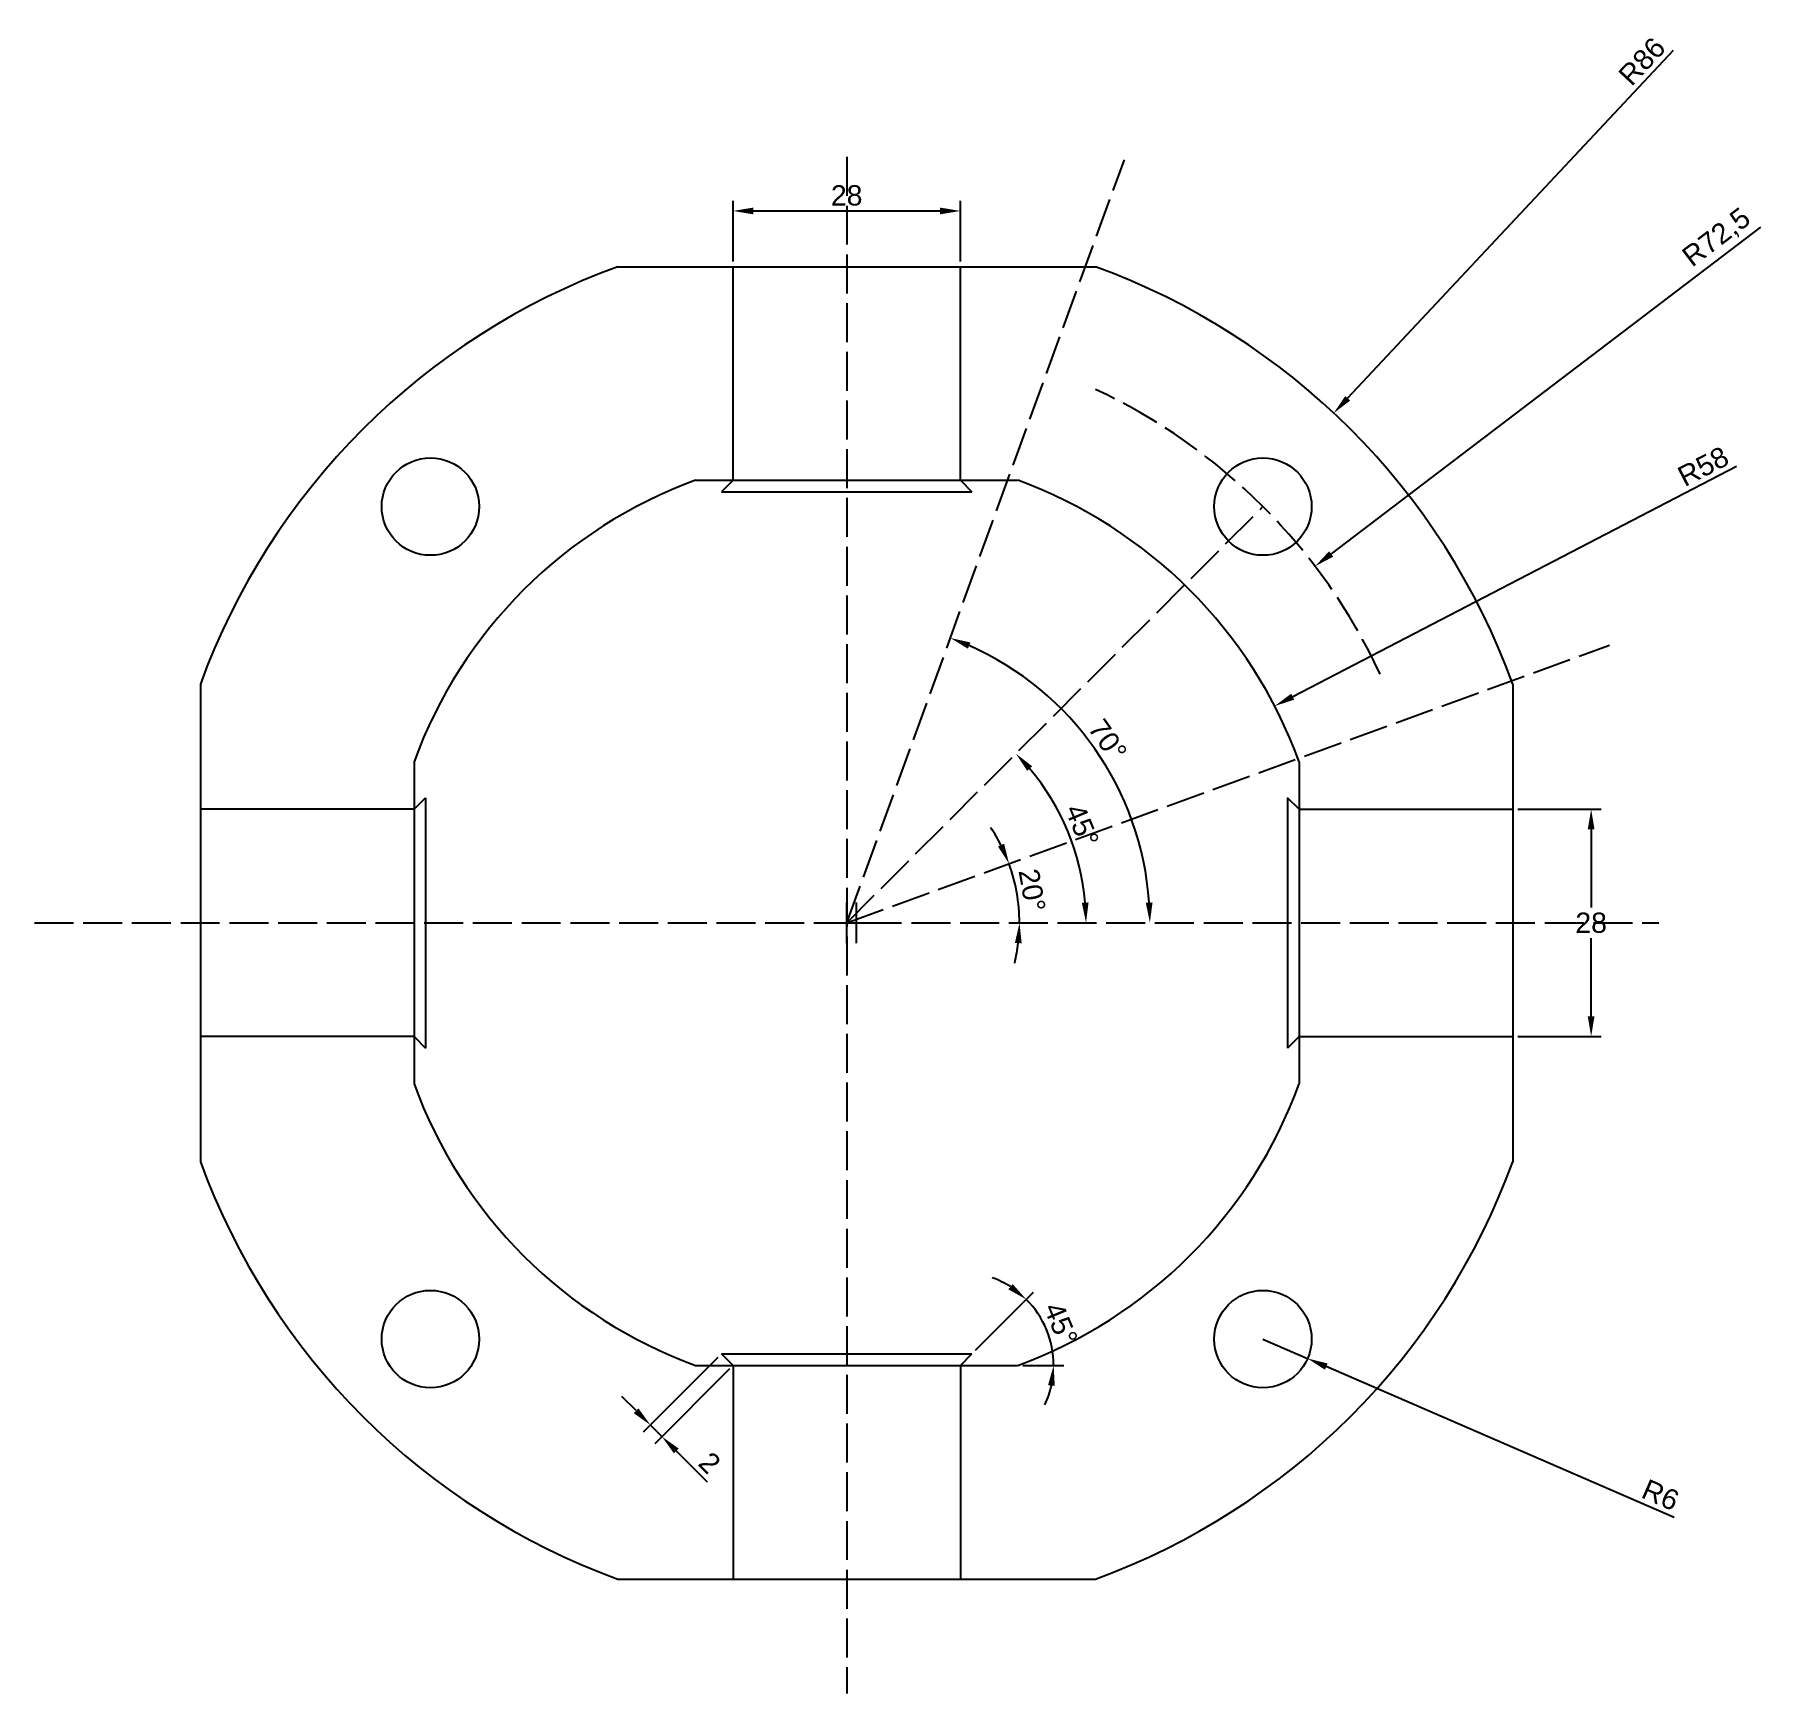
# Model space of a CAD drawing. Header units: millimetres. Extents: x 3143 to 3355, y 1736 to 1940.
import ezdxf

# ---------------------------------------------------------------- set-up
doc = ezdxf.new("R2010")
doc.units = ezdxf.units.MM
doc.header["$LTSCALE"] = 0.4
doc.linetypes.add('ACAD_ISO02W100', pattern=[15, 12, -3])
doc.styles.get("Standard").update_dxf_attribs({"font": 'arial.ttf'})
doc.dimstyles.new('ISO-25', dxfattribs={"dimtxt": 2.5, "dimasz": 2.5, "dimexe": 1.25, "dimexo": 0.625, "dimtad": 1, "dimtxsty": 'Standard', "dimcen": 2.5, "dimadec": 0, "dimazin": 0, "dimtfac": 1, "dimtmove": 0, "dimatfit": 3, "dimfxl": 1, "dimarcsym": 0})

# ---------------------------------------------------------------- blocks, each defined once
blk = doc.blocks.new('*D3')
at = {"color": 0, "lineweight": -2, "transparency": 16777216}
for p, q in [((3228.54, 1912.29), (3228.54, 1919.78)), ((3256.54, 1912.29), (3256.54, 1919.78)), ((3231.04, 1918.53), (3254.04, 1918.53))]:
    blk.add_line(p, q, dxfattribs=at)
at = {"color": 0, "transparency": 16777216}
for points in [[(3231.04, 1918.94), (3231.04, 1918.11), (3228.54, 1918.53)], [(3254.04, 1918.94), (3254.04, 1918.11), (3256.54, 1918.53)]]:
    blk.add_solid(points, dxfattribs=at)
at = {"layer": 'Defpoints', "color": 0, "transparency": 16777216}
for p in [(3256.54, 1918.53), (3228.54, 1911.66), (3256.54, 1911.66)]:
    blk.add_point(p, dxfattribs=at)
at = {"color": 0, "transparency": 16777216, "insert": (3242.54, 1920.43), "char_height": 2.5, "attachment_point": 5}
blk.add_mtext('28', dxfattribs=at)
blk = doc.blocks.new('*D4')
at = {"color": 0, "lineweight": -2, "transparency": 16777216}
for p, q in [((3293.81, 1779.58), (3299.31, 1777.19)), ((3344.44, 1757.59), (3301.6, 1776.2))]:
    blk.add_line(p, q, dxfattribs=at)
at = {"color": 0, "transparency": 16777216}
blk.add_solid([(3301.77, 1776.58), (3301.44, 1775.81), (3299.31, 1777.19)], dxfattribs=at)
at = {"layer": 'Defpoints', "color": 0, "transparency": 16777216}
for p in [(3293.81, 1779.58), (3299.31, 1777.19)]:
    blk.add_point(p, dxfattribs=at)
at = {"color": 0, "transparency": 16777216, "insert": (3342.78, 1760.38), "char_height": 2.5, "attachment_point": 5, "rotation": 336.5204}
blk.add_mtext('R6', dxfattribs=at)
blk = doc.blocks.new('*D5')
at = {"color": 0, "lineweight": -2, "transparency": 16777216}
for p, q in [((3325.2, 1844.85), (3335.48, 1844.85)), ((3334.23, 1842.35), (3334.23, 1832.75)), ((3334.23, 1819.35), (3334.23, 1828.95)), ((3325.2, 1816.85), (3335.48, 1816.85))]:
    blk.add_line(p, q, dxfattribs=at)
at = {"color": 0, "transparency": 16777216}
for points in [[(3333.81, 1842.35), (3334.65, 1842.35), (3334.23, 1844.85)], [(3333.81, 1819.35), (3334.65, 1819.35), (3334.23, 1816.85)]]:
    blk.add_solid(points, dxfattribs=at)
at = {"layer": 'Defpoints', "color": 0, "transparency": 16777216}
for p in [(3324.58, 1844.85), (3324.58, 1816.85), (3334.23, 1816.85)]:
    blk.add_point(p, dxfattribs=at)
at = {"color": 0, "transparency": 16777216, "insert": (3334.23, 1830.85), "char_height": 2.5, "attachment_point": 5}
blk.add_mtext('28', dxfattribs=at)
blk = doc.blocks.new('*D6')
at = {"color": 0, "lineweight": -2, "transparency": 16777216}
for start, end in [(26.7338, 33.4676), (0, 20), (346.5324, 353.2662)]:
    blk.add_arc((3242.54, 1830.85), 21.28, start, end, dxfattribs=at)
at = {"color": 0, "transparency": 16777216}
for points in [[(3261.93, 1840.59), (3261.17, 1840.26), (3262.54, 1838.13)], [(3263.26, 1828.38), (3264.09, 1828.33), (3263.83, 1830.85)]]:
    blk.add_solid(points, dxfattribs=at)
at = {"layer": 'Defpoints', "color": 0, "transparency": 16777216}
for p in [(3336.51, 1865.05), (3263.68, 1833.32), (3142.51, 1830.85), (3242.54, 1830.85), (3342.57, 1830.85)]:
    blk.add_point(p, dxfattribs=at)
at = {"color": 0, "transparency": 16777216, "insert": (3265.37, 1834.87), "char_height": 2.5, "attachment_point": 5, "rotation": 280}
blk.add_mtext('20°', dxfattribs=at)
blk = doc.blocks.new('*D7')
at = {"color": 0, "lineweight": -2, "transparency": 16777216}
blk.add_arc((3242.54, 1830.85), 29.48, 4.8609, 40.1391, dxfattribs=at)
at = {"color": 0, "transparency": 16777216}
for points in [[(3264.77, 1849.57), (3265.38, 1850.13), (3263.38, 1851.69)], [(3272.33, 1833.36), (3271.5, 1833.33), (3272.02, 1830.85)]]:
    blk.add_solid(points, dxfattribs=at)
at = {"layer": 'Defpoints', "color": 0, "transparency": 16777216}
for p in [(3293.81, 1882.11), (3271.01, 1838.48), (3142.51, 1830.85), (3242.54, 1830.85), (3342.57, 1830.85)]:
    blk.add_point(p, dxfattribs=at)
at = {"color": 0, "transparency": 16777216, "insert": (3271.53, 1842.85), "char_height": 2.5, "attachment_point": 5, "rotation": 292.5}
blk.add_mtext('45°', dxfattribs=at)
blk = doc.blocks.new('*D8')
at = {"color": 0, "lineweight": -2, "transparency": 16777216}
blk.add_arc((3242.54, 1830.85), 37.33, 3.8374, 66.1626, dxfattribs=at)
at = {"color": 0, "transparency": 16777216}
for points in [[(3257.47, 1864.61), (3257.79, 1865.38), (3255.31, 1865.93)], [(3280.21, 1833.36), (3279.38, 1833.33), (3279.88, 1830.85)]]:
    blk.add_solid(points, dxfattribs=at)
at = {"layer": 'Defpoints', "color": 0, "transparency": 16777216}
for p in [(3276.74, 1924.82), (3276.82, 1845.64), (3142.51, 1830.85), (3242.54, 1830.85), (3342.57, 1830.85)]:
    blk.add_point(p, dxfattribs=at)
at = {"color": 0, "transparency": 16777216, "insert": (3274.68, 1853.35), "char_height": 2.5, "attachment_point": 5, "rotation": 305}
blk.add_mtext('70°', dxfattribs=at)
blk = doc.blocks.new('*D9')
at = {"color": 0, "lineweight": -2, "transparency": 16777216}
for p, q in [((3344.35, 1938.3), (3304.24, 1895.46)), ((3243.76, 1828.35), (3243.76, 1833.35)), ((3241.26, 1830.85), (3246.26, 1830.85))]:
    blk.add_line(p, q, dxfattribs=at)
at = {"color": 0, "transparency": 16777216}
blk.add_solid([(3303.94, 1895.74), (3304.55, 1895.17), (3302.53, 1893.63)], dxfattribs=at)
at = {"layer": 'Defpoints', "color": 0, "transparency": 16777216}
for p in [(3302.53, 1893.63), (3243.76, 1830.85)]:
    blk.add_point(p, dxfattribs=at)
at = {"color": 0, "transparency": 16777216, "insert": (3340.49, 1936.96), "char_height": 2.5, "attachment_point": 5, "rotation": 46.89}
blk.add_mtext('R86', dxfattribs=at)
blk = doc.blocks.new('*D10')
at = {"color": 0, "lineweight": -2, "transparency": 16777216}
for p, q in [((3355.09, 1916.54), (3302.21, 1876.28)), ((3242.54, 1828.35), (3242.54, 1833.35)), ((3240.04, 1830.85), (3245.04, 1830.85))]:
    blk.add_line(p, q, dxfattribs=at)
at = {"color": 0, "transparency": 16777216}
blk.add_solid([(3301.96, 1876.61), (3302.47, 1875.95), (3300.23, 1874.77)], dxfattribs=at)
at = {"layer": 'Defpoints', "color": 0, "transparency": 16777216}
for p in [(3300.23, 1874.77), (3242.54, 1830.85)]:
    blk.add_point(p, dxfattribs=at)
at = {"color": 0, "transparency": 16777216, "insert": (3349.76, 1915.15), "char_height": 2.5, "attachment_point": 5, "rotation": 37.2847}
blk.add_mtext('R72,5', dxfattribs=at)
blk = doc.blocks.new('*D11')
at = {"color": 0, "lineweight": -2, "transparency": 16777216}
for p, q in [((3352.12, 1887.04), (3297.47, 1858.7)), ((3243.76, 1828.35), (3243.76, 1833.35)), ((3241.26, 1830.85), (3246.26, 1830.85))]:
    blk.add_line(p, q, dxfattribs=at)
at = {"color": 0, "transparency": 16777216}
blk.add_solid([(3297.28, 1859.07), (3297.66, 1858.33), (3295.25, 1857.55)], dxfattribs=at)
at = {"layer": 'Defpoints', "color": 0, "transparency": 16777216}
for p in [(3295.25, 1857.55), (3243.76, 1830.85)]:
    blk.add_point(p, dxfattribs=at)
at = {"color": 0, "transparency": 16777216, "insert": (3348.03, 1887.06), "char_height": 2.5, "attachment_point": 5, "rotation": 27.4101}
blk.add_mtext('R58', dxfattribs=at)
blk = doc.blocks.new('*D14')
at = {"color": 0, "lineweight": -2, "transparency": 16777216}
for p, q in [((3226.69, 1777.32), (3217.48, 1768.11)), ((3228.1, 1775.9), (3218.9, 1766.7)), ((3216.6, 1770.77), (3214.83, 1772.53)), ((3218.37, 1769), (3219.78, 1767.58)), ((3221.55, 1765.82), (3225.37, 1761.99))]:
    blk.add_line(p, q, dxfattribs=at)
at = {"color": 0, "transparency": 16777216}
for points in [[(3216.89, 1771.06), (3216.3, 1770.47), (3218.37, 1769)], [(3221.84, 1766.11), (3221.25, 1765.52), (3219.78, 1767.58)]]:
    blk.add_solid(points, dxfattribs=at)
at = {"layer": 'Defpoints', "color": 0, "transparency": 16777216}
for p in [(3227.13, 1777.76), (3228.54, 1776.35), (3219.78, 1767.58)]:
    blk.add_point(p, dxfattribs=at)
at = {"color": 0, "transparency": 16777216, "insert": (3225.67, 1764.35), "char_height": 2.5, "attachment_point": 5, "rotation": 315}
blk.add_mtext('2', dxfattribs=at)
blk = doc.blocks.new('*D15')
at = {"color": 0, "lineweight": -2, "transparency": 16777216}
for p, q in [((3258.4, 1778.2), (3265.55, 1785.35)), ((3264.22, 1776.35), (3269.28, 1776.35))]:
    blk.add_line(p, q, dxfattribs=at)
for start, end in [(57.4946, 69.9893), (360, 45), (335.0107, 347.5054)]:
    blk.add_arc((3256.54, 1776.35), 11.49, start, end, dxfattribs=at)
at = {"color": 0, "transparency": 16777216}
for points in [[(3262.98, 1786.36), (3262.45, 1785.71), (3264.66, 1784.47)], [(3267.34, 1773.91), (3268.17, 1773.82), (3268.03, 1776.35)]]:
    blk.add_solid(points, dxfattribs=at)
at = {"layer": 'Defpoints', "color": 0, "transparency": 16777216}
for p in [(3267.64, 1779.32), (3257.96, 1777.76), (3223.92, 1776.35), (3256.54, 1776.35), (3263.6, 1776.35)]:
    blk.add_point(p, dxfattribs=at)
at = {"color": 0, "transparency": 16777216, "insert": (3268.91, 1781.47), "char_height": 2.5, "attachment_point": 5, "rotation": 292.5}
blk.add_mtext('45°', dxfattribs=at)

msp = doc.modelspace()

# ---------------------------------------------------------------- linework, layer by layer
at = {"linetype": 'ACAD_ISO02W100'}
for p, q in [((3242.542, 1925.176), (3242.542, 1735.935)), ((3242.542, 1830.848), (3276.744, 1924.817)), ((3242.542, 1830.848), (3293.807, 1882.113)), ((3242.542, 1830.848), (3336.511, 1865.05)), ((3142.511, 1830.848), (3342.573, 1830.848))]:
    msp.add_line(p, q, dxfattribs=at)
for p, q in [((3214.348, 1911.661), (3273.175, 1911.661)), ((3228.542, 1885.35), (3228.542, 1911.661)), ((3256.542, 1885.35), (3256.542, 1911.661)), ((3223.924, 1885.35), (3263.599, 1885.35)), ((3228.542, 1885.35), (3227.127, 1883.936)), ((3227.127, 1883.936), (3257.956, 1883.936)), ((3256.542, 1885.35), (3257.956, 1883.936)), ((3162.948, 1860.261), (3162.948, 1801.434)), ((3324.575, 1860.261), (3324.575, 1801.434)), ((3189.259, 1850.685), (3189.259, 1811.011)), ((3298.264, 1850.685), (3298.264, 1811.011)), ((3189.259, 1844.848), (3190.674, 1846.262)), ((3190.674, 1846.262), (3190.674, 1815.433)), ((3298.264, 1844.848), (3296.85, 1846.262)), ((3296.85, 1846.262), (3296.85, 1815.433)), ((3189.259, 1844.848), (3162.948, 1844.848)), ((3298.264, 1844.848), (3324.575, 1844.848)), ((3189.259, 1816.848), (3162.948, 1816.848)), ((3189.259, 1816.848), (3190.674, 1815.433)), ((3298.264, 1816.848), (3296.85, 1815.433)), ((3298.264, 1816.848), (3324.575, 1816.848)), ((3228.542, 1776.346), (3227.127, 1777.76)), ((3227.127, 1777.76), (3257.956, 1777.76)), ((3256.542, 1776.346), (3257.956, 1777.76)), ((3223.924, 1776.346), (3263.599, 1776.346)), ((3228.542, 1776.346), (3228.542, 1750.034)), ((3256.542, 1776.346), (3256.542, 1750.034)), ((3214.348, 1750.034), (3273.175, 1750.034))]:
    msp.add_line(p, q)
for centre in [(3191.276, 1882.113), (3293.807, 1882.113), (3191.276, 1779.582), (3293.807, 1779.582)]:
    msp.add_circle(centre, 6)
for radius, start, end in [(86, 110, 160), (86, 20, 70), (58, 110, 160), (58, 20, 70), (58, 200, 250), (58, 290, 340), (86, 200, 250), (86, 290, 340)]:
    msp.add_arc((3243.762, 1830.848), radius, start, end)
msp.add_arc((3242.542, 1830.848), 72.5, 25, 65, dxfattribs=at)

# ---------------------------------------------------------------- dimensions: what is measured, and where the dimension line sits
at = {"color": 3}
for center, mpoint, picture, middle in [((3243.762, 1830.848), (3302.534, 1893.631), '*D9', (3341.881, 1935.664)), ((3242.542, 1830.848), (3300.225, 1874.766), '*D10', (3351.047, 1913.461)), ((3243.762, 1830.848), (3295.25, 1857.548), '*D11', (3348.909, 1885.374))]:
    dim = msp.add_radius_dim(center=center, mpoint=mpoint, dimstyle='ISO-25', override={"dimtofl": 0}, dxfattribs=at)
    dim.commit()
    dim.dimension.update_dxf_attribs({"geometry": picture, "text_midpoint": middle, "dimtype": 164})
for base, line1, line2, picture, middle in [((3276.823, 1845.635), ((3242.542, 1830.848), (3276.744, 1924.817)), ((3142.511, 1830.848), (3342.573, 1830.848)), '*D8', (3274.682, 1853.352)), ((3271.014, 1838.477), ((3242.542, 1830.848), (3293.807, 1882.113)), ((3142.511, 1830.848), (3342.573, 1830.848)), '*D7', (3271.526, 1842.853)), ((3263.682, 1833.319), ((3242.542, 1830.848), (3336.511, 1865.05)), ((3142.511, 1830.848), (3342.573, 1830.848)), '*D6', (3265.375, 1834.874)), ((3267.637, 1779.319), ((3223.924, 1776.346), (3263.599, 1776.346)), ((3256.542, 1776.346), (3257.956, 1777.76)), '*D15', (3268.906, 1781.467))]:
    dim = msp.add_angular_dim_2l(base=base, line1=line1, line2=line2, dimstyle='ISO-25', dxfattribs=at)
    dim.commit()
    dim.dimension.update_dxf_attribs({"geometry": picture, "text_midpoint": middle})
dim = msp.add_linear_dim(base=(3256.542, 1918.527), p1=(3228.542, 1911.661), p2=(3256.542, 1911.661), dimstyle='ISO-25', dxfattribs=at)
dim.commit()
dim.dimension.update_dxf_attribs({"geometry": '*D3', "text_midpoint": (3242.542, 1920.429)})
dim = msp.add_linear_dim(base=(3334.231, 1816.848), p1=(3324.575, 1844.848), p2=(3324.575, 1816.848), angle=90, dimstyle='ISO-25', override={"dimtad": 0, "dimtih": 1}, dxfattribs=at)
dim.commit()
dim.dimension.update_dxf_attribs({"geometry": '*D5', "text_midpoint": (3334.231, 1830.848)})
dim = msp.add_radius_dim(center=(3293.807, 1779.582), mpoint=(3299.31, 1777.192), dimstyle='ISO-25', dxfattribs=at)
dim.commit()
dim.dimension.update_dxf_attribs({"geometry": '*D4', "text_midpoint": (3342.021, 1758.639), "dimtype": 164})
dim = msp.add_aligned_dim(p1=(3227.127, 1777.76), p2=(3228.542, 1776.346), distance=-12.39, dimstyle='ISO-25', dxfattribs=at)
dim.commit()
dim.dimension.update_dxf_attribs({"geometry": '*D14', "text_midpoint": (3225.673, 1764.351)})

doc.saveas('drawing.dxf')
